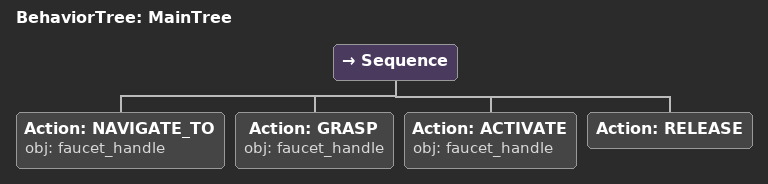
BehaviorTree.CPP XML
<root main_tree_to_execute="MainTree">
  <BehaviorTree ID="MainTree">
    <Sequence>
      <!-- Navigate to faucet_handle -->
      <Action ID="NAVIGATE_TO" obj="faucet_handle" />
      <!-- Grasp faucet_handle -->
      <Action ID="GRASP" obj="faucet_handle" />
      <!-- Activate faucet_handle -->
      <Action ID="ACTIVATE" obj="faucet_handle" />
      <!-- Release -->
      <Action ID="RELEASE" />
    </Sequence>
  </BehaviorTree>
</root>
